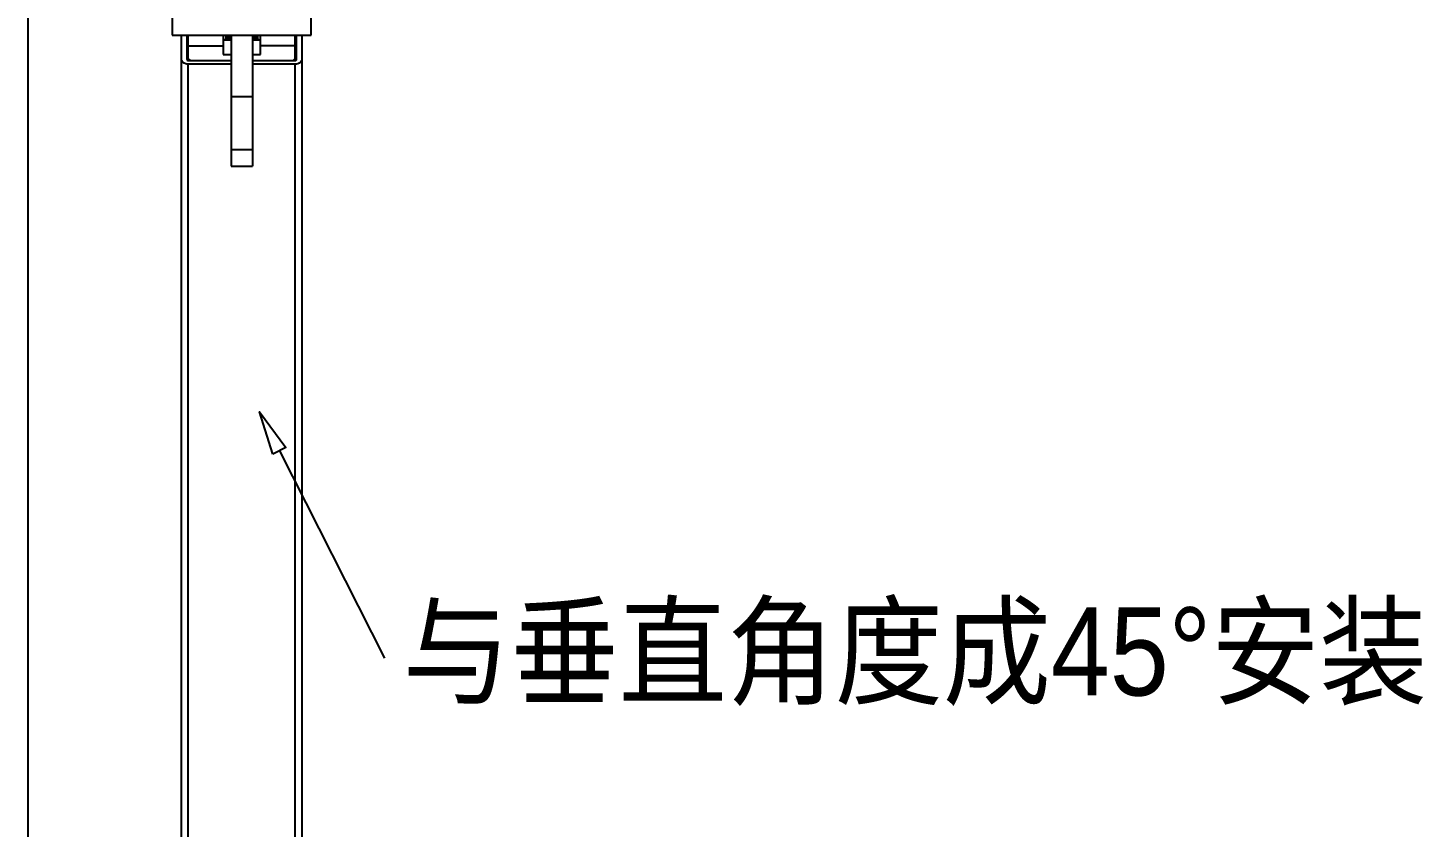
# Model space of a CAD drawing. Extents: x 921423 to 1291758, y 534425 to 1049953.
# Drawn here: x 1129587 to 1131964, y 860679 to 862040 of the extents above; entities that cross this region are included whole.
import ezdxf

# ---------------------------------------------------------------- set-up
doc = ezdxf.new("R2010")
doc.units = 0
doc.header["$LTSCALE"] = 1000
doc.header["$MEASUREMENT"] = 0
doc.layers.add('02___PRT_ALL_AXES', color=7, linetype='Continuous')
doc.styles.add('_TEL_DIM', font='SIMPLEX', dxfattribs={"width": 0.8, "height": 3.5, "bigfont": 'HZTXT'})

msp = doc.modelspace()

# ---------------------------------------------------------------- linework, layer by layer
at = {"color": 7, "linetype": 'Continuous'}
for p, q in [((1129587.2, 862959.7), (1129587.2, 859317)), ((1129833.1, 862430.2), (1129833.1, 862027.6)), ((1130069.9, 862027.6), (1130069.9, 862430.2)), ((1129833.1, 862027.6), (1130069.9, 862027.6)), ((1129849, 860507.8), (1129849, 862027.6)), ((1129858.1, 862027.6), (1129858.1, 861986.2)), ((1129860.4, 861984.6), (1129860.4, 862027.6)), ((1129919.6, 862027.6), (1129919.6, 861994.6)), ((1129933.3, 862027.6), (1129933.3, 861804.3)), ((1129969.7, 862027.6), (1129969.7, 861804.3)), ((1129969.8, 862020.1), (1129969.8, 862020.1)), ((1129983.3, 861994.6), (1129983.3, 862027.6)), ((1130042.5, 861984.6), (1130042.5, 862027.6)), ((1130044.8, 861986.2), (1130044.8, 862027.6)), ((1130053.9, 862027.6), (1130053.9, 860507.8)), ((1129860.4, 862009.8), (1129919.6, 862009.8)), ((1130042.5, 862009.8), (1129983.3, 862009.8)), ((1129860.4, 861984.6), (1129933.3, 861984.6)), ((1129860.4, 860506.1), (1129860.4, 861978.1)), ((1129933.3, 861978.1), (1129860.4, 861978.1)), ((1129969.7, 861984.6), (1130042.5, 861984.6)), ((1130042.5, 861978.1), (1129969.7, 861978.1)), ((1130042.5, 860506.1), (1130042.5, 861978.1)), ((1129933.3, 861923.1), (1129969.7, 861923.1)), ((1129933.3, 861833), (1129969.7, 861833)), ((1129933.3, 861804.3), (1129969.7, 861804.3))]:
    msp.add_line(p, q, dxfattribs=at)
for points in [[(1129858.1, 861986.2), (1129858.3, 861985.6), (1129858.8, 861985.1), (1129859.5, 861984.7), (1129860.4, 861984.6)], [(1130042.5, 861984.6), (1130043.4, 861984.7), (1130044.1, 861985.1), (1130044.6, 861985.6), (1130044.8, 861986.2)]]:
    msp.add_lwpolyline(points, dxfattribs=at)
at = {"color": 4}
msp.add_lwpolyline([(1130004.7, 861313.8), (1129982, 861385.8), (1130026.8, 861325)], close=True, dxfattribs=at)
msp.add_lwpolyline([(1130015.7, 861319.4), (1130194.9, 860966.6)], dxfattribs=at)
at = {"color": 4, "extrusion": (0, 1, 0), "elevation": 860966.6}
msp.add_lwpolyline([(-1130194.9, 0), (-1130195, 0)], dxfattribs=at)
at = {"color": 7, "linetype": 'Continuous'}
for centre, radius, start, end in [((1129938.9, 862027.2), 14.7, 178.3603, 179.9995), ((1129939, 862027.2), 14.8, 180.0173, 187.5323), ((1129939, 862023.3), 14.8, 172.4831, 179.9829), ((1129939.1, 862022.3), 15, 170.629, 176.2824), ((1129938.9, 862022.3), 14.8, 176.2903, 179.9967), ((1129939, 862022.3), 14.8, 180.0172, 187.5235), ((1129939.1, 862018.4), 15, 172.4824, 173.9962), ((1129939.3, 862023.2), 15.2, 165.7648, 172.4748), ((1129939.3, 862018.4), 15.2, 165.7644, 172.4657), ((1129939.5, 862022.2), 15.4, 162.4874, 170.6013), ((1129939.6, 862017.4), 15.4, 162.4837, 170.2332), ((1129939.7, 862023.2), 15.5, 163.4415, 165.7729), ((1129939.7, 862018.3), 15.6, 162.5052, 165.7688), ((1129940.1, 862022.1), 16, 159.7302, 162.506), ((1129948.3, 862001.4), 27, 124.0244, 124.6459), ((1129956.6, 862002), 25.6, 58.2813, 59.0616), ((1129965.5, 862020.7), 13.3, 15.3229, 16.4114), ((1129965.7, 862020.8), 13.1, 8.8281, 15.3359), ((1129965.9, 862024.7), 12.9, 4.3664, 12.8789), ((1129966.1, 862024.7), 12.7, 351.1841, 359.9741), ((1129966.1, 862020.9), 12.7, 0.0261, 8.822), ((1129966.1, 862025.7), 12.7, 0.024, 8.5353), ((1129966.2, 862024.7), 12.6, 0.0047, 4.3398), ((1129966.2, 862019.9), 12.6, 0.4275, 4.3388)]:
    msp.add_arc(centre, radius, start, end, dxfattribs=at)
for points in [[(1129927.1, 862027.6), (1129926.2, 862026.2), (1129925.4, 862024.6), (1129924.9, 862023)], [(1129924.9, 862022), (1129925.5, 862024), (1129926.5, 862025.9), (1129927.8, 862027.6)], [(1129932.9, 862023.6), (1129931.4, 862022.6), (1129930, 862021.4), (1129928.8, 862020)], [(1129929.7, 862020.1), (1129930.8, 862021.1), (1129932, 862022), (1129933.2, 862022.8)], [(1129978.3, 862024.5), (1129977.9, 862025.6), (1129977.5, 862026.6), (1129976.9, 862027.6)]]:
    msp.add_open_spline(points, degree=3, dxfattribs=at)
for points, knots in [([(1129931.8, 862027.6), (1129931.1, 862027.1), (1129928.6, 862024.9), (1129926.6, 862022.2), (1129925.6, 862020)], [0, 0, 0, 0, 0.264129, 1, 1, 1, 1]), ([(1129926, 862020), (1129926.4, 862020.7), (1129928.3, 862023.7), (1129930.9, 862026.1), (1129933.1, 862027.6)], [0, 0, 0, 0, 0.237509, 1, 1, 1, 1]), ([(1129975.5, 862020), (1129975.1, 862020.5), (1129973.4, 862022.4), (1129971.4, 862023.9), (1129969.8, 862024.9)], [0, 0, 0, 0, 0.238298, 1, 1, 1, 1]), ([(1129970.1, 862023.8), (1129970.5, 862023.5), (1129972.2, 862022.4), (1129973.7, 862021.1), (1129974.7, 862020)], [0, 0, 0, 0, 0.259883, 1, 1, 1, 1]), ([(1129971.6, 862027.6), (1129972.3, 862027.1), (1129974.8, 862025), (1129976.9, 862022.2), (1129977.8, 862020)], [0, 0, 0, 0, 0.268325, 1, 1, 1, 1]), ([(1129978.2, 862020), (1129977.9, 862020.7), (1129976.7, 862023.6), (1129974.6, 862026.1), (1129972.8, 862027.6)], [0, 0, 0, 0, 0.236582, 1, 1, 1, 1]), ([(1129976.3, 862027.6), (1129976.7, 862027.1), (1129977.9, 862025), (1129978.6, 862022.6), (1129978.8, 862020.9)], [0, 0, 0, 0, 0.260499, 1, 1, 1, 1]), ([(1129860.4, 861978.1), (1129858.9, 861978.1), (1129854.2, 861978.6), (1129849, 861982.8), (1129849, 861986.2)], [0, 0, 0, 0, 0.300361, 1, 1, 1, 1]), ([(1130053.9, 861986.2), (1130053.9, 861982.8), (1130048.7, 861978.6), (1130044, 861978.1), (1130042.5, 861978.1)], [0, 0, 0, 0, 0.699639, 1, 1, 1, 1])]:
    msp.add_open_spline(points, degree=3, knots=knots, dxfattribs=at)
at = {"layer": '02___PRT_ALL_AXES', "color": 7, "linetype": 'Continuous'}
for p, q in [((1129919.6, 862020), (1129933.3, 862020)), ((1129969.7, 862020), (1129983.3, 862020)), ((1129864, 861984.6), (1129860.4, 861988.2)), ((1129919.6, 861994.6), (1129933.3, 861994.6)), ((1129969.7, 861994.6), (1129983.3, 861994.6)), ((1130042.5, 861988.2), (1130038.9, 861984.6))]:
    msp.add_line(p, q, dxfattribs=at)

# ---------------------------------------------------------------- texts
at = {"color": 4, "insert": (1130225.2, 861052.8), "char_height": 150, "width": 2004.75, "attachment_point": 1, "style": '_TEL_DIM'}
msp.add_mtext('\\fￋￎￌﾣﾤ|b0|i0|c134|p2;\\W0.9000000000;\\T1.0000000000;\\o\\l与垂直角度成45°安装', dxfattribs=at)

doc.saveas('drawing.dxf')
